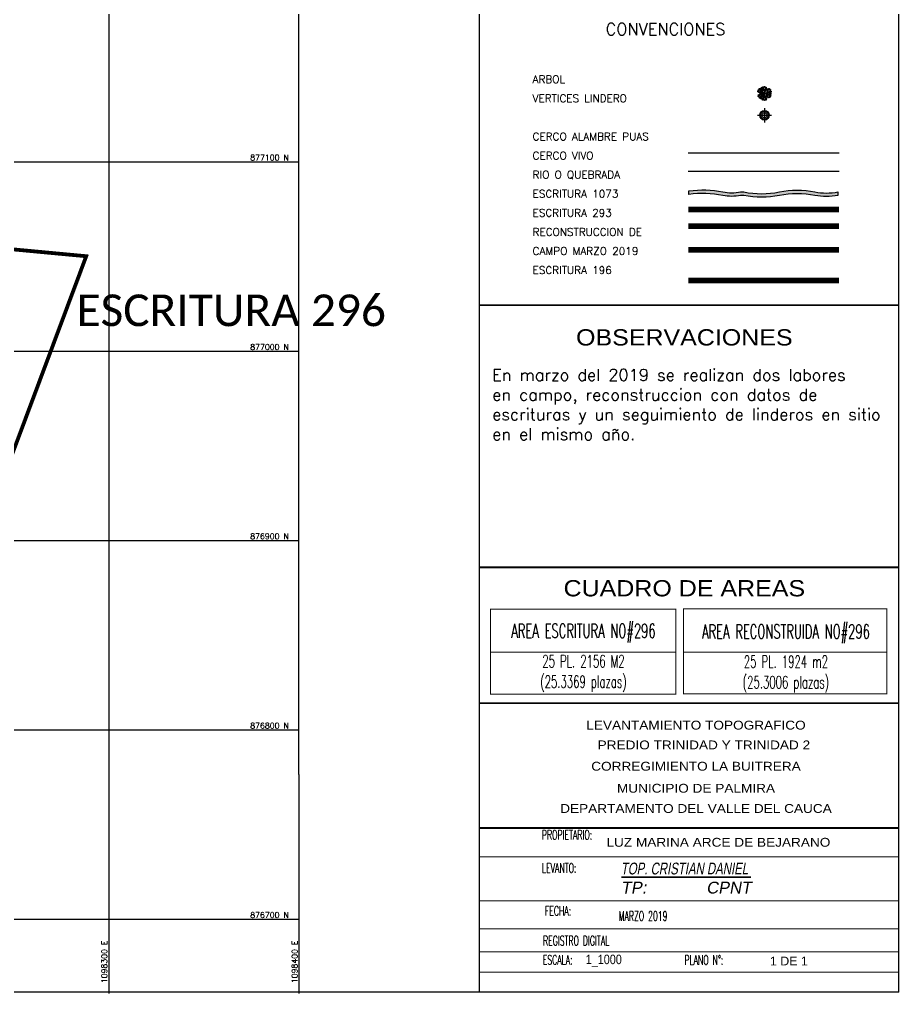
# Model space of a CAD drawing. Header units: metres. Extents: x 1097506 to 1098717, y 876450 to 877447.
# Drawn here: x 1098253 to 1098717, y 876661 to 877175 of the extents above; entities that cross this region are included whole.
import ezdxf
from ezdxf.enums import TextEntityAlignment as Align

# ---------------------------------------------------------------- set-up
doc = ezdxf.new("R2010")
doc.units = ezdxf.units.M
for name, color, linetype in [('Arbol', 3, 'Continuous'), ('ARBORIZACION', 74, 'Continuous'), ('area', 6, 'Continuous'), ('C-ANNO-TABL-TITL', 150, 'Continuous'), ('CERCA PUAS', 64, 'CERCO_LINE'), ('Cerco', 3, 'Continuous'), ('COORD_LIN', 8, 'Continuous'), ('COORD_TXT', 8, 'Continuous'), ('Mojon 1', 30, 'Continuous'), ('RECTIFIED_1073', 7, 'Continuous'), ('RIO-QUEBRADA', 5, 'Continuous'), ('Rotulo', 7, 'Continuous'), ('TALLO', 36, 'Continuous'), ('Texto', 7, 'Continuous'), ('VIA PAVIMENTADA', 30, 'Continuous')]:
    doc.layers.add(name, color=color, linetype=linetype)
doc.layers.add('CONVENCIONES', color=7, linetype='Continuous', lineweight=25)
doc.styles.add('1-1250', font='simplex.shx', dxfattribs={"height": 2.5})
doc.styles.add('arial', font='arial.ttf')
doc.styles.add('Legend', font='calibri.ttf')
doc.styles.add('Rotulo PAAR', font='sanss___.ttf')
doc.styles.add('ROTULO2', font='ARIALN.TTF')
doc.styles.add('simplex.', font='SIMPLEX.shx', dxfattribs={"width": 0.6})
doc.styles.get("Standard").update_dxf_attribs({"font": 'simplex.shx', "width": 0.6})
doc.styles.add('Textos 1', font='simplex.shx', dxfattribs={"height": 2})
doc.linetypes.add('CERCO_LINE', pattern='A,0.5,-0.2,[" X ",Standard,S=0.1,R=0,X=-0.1,Y=-0.05],-0.25', length=0.95)
doc.linetypes.add('ZIGZAG', pattern='A,0.00254,-5.08,[131,ltypeshp.shx,S=5.08,R=0,X=-5.08,Y=0],-10.16,[131,ltypeshp.shx,S=5.08,R=180,X=5.08,Y=0],-5.08', length=20.32254)

# ---------------------------------------------------------------- blocks, each defined once
blk = doc.blocks.new('ARBOL.')
at = {"layer": 'ARBORIZACION'}
for points in [[(-1.05, 0.44, -0.018621), (-1.05, 0.43, -0.138655), (-1.07, 0.38, -0.42513), (-1.14, 0.36, 0.493286), (-1.2, 0.34, 0.446728), (-1.17, 0.29, -0.42527), (-1.14, 0.23, -0.283888), (-1.22, 0.16, -0.330498), (-1.3, 0.2, -0.00684), (-1.32, 0.24, -0.006737), (-1.34, 0.28, -0.010304), (-1.37, 0.35, 0.008997), (-1.4, 0.42, 1.810154), (-1.46, 0.32, -0.595659), (-1.41, 0.23, -0.197962), (-1.48, 0.18, -0.260129), (-1.53, 0.2, -0.30099), (-1.54, 0.25, 0.338536), (-1.55, 0.28, 0.741946), (-1.6, 0.25, -0.642474), (-1.65, 0.21, -0.174612), (-1.68, 0.23, -0.110443), (-1.69, 0.29, -0.420671), (-1.64, 0.34, 0.623929), (-1.61, 0.4, 0.185737), (-1.65, 0.42), (-1.69, 0.41), (-1.72, 0.41, -0.066827), (-1.75, 0.4, -0.241478), (-1.84, 0.42, -0.127564), (-1.88, 0.47, -0.15519), (-1.88, 0.53, -0.116324), (-1.85, 0.58, -0.088142), (-1.78, 0.63, -0.198863), (-1.72, 0.64, 0.247879), (-1.66, 0.65, 0.248494), (-1.63, 0.71, 0.205018), (-1.67, 0.79, 0.185014), (-1.71, 0.8, -0.194133), (-1.74, 0.81, -0.195862), (-1.77, 0.87, -0.145313), (-1.75, 0.95, -0.126124), (-1.7, 1, -0.138655), (-1.65, 1.01, -0.42513), (-1.6, 0.96, 0.493286), (-1.55, 0.92, 0.446728), (-1.52, 0.97, -0.289779), (-1.51, 1.02), (-1.48, 1.05), (-1.45, 1.09), (-1.41, 1.12), (-1.43, 1.16, -0.090767), (-1.46, 1.19, -0.241478), (-1.49, 1.28, -0.127564), (-1.46, 1.34, -0.15519), (-1.42, 1.37, -0.116324), (-1.35, 1.37, -0.088142), (-1.28, 1.34, -0.198863), (-1.24, 1.29, 0.247879), (-1.2, 1.25, 0.248494), (-1.13, 1.26, 0.205018), (-1.09, 1.33, 0.185014), (-1.1, 1.36, -0.194133), (-1.1, 1.4, -0.195862), (-1.07, 1.45, -0.145313), (-0.99, 1.48, -0.073016), (-0.95, 1.48), (-0.92, 1.49), (-0.9, 1.53), (-0.89, 1.56, -0.041085), (-0.88, 1.58, -0.15519), (-0.85, 1.63, -0.116324), (-0.79, 1.64, -0.088142), (-0.71, 1.64, -0.198863), (-0.66, 1.6, 0.247879), (-0.61, 1.57, 0.248494), (-0.54, 1.59, 0.205018), (-0.52, 1.68, 0.185014), (-0.54, 1.71, -0.194133), (-0.56, 1.74, -0.195862), (-0.54, 1.8, -0.145313), (-0.47, 1.85, -0.126124), (-0.41, 1.85, -0.138655), (-0.35, 1.83, -0.42513), (-0.35, 1.75, 0.493286), (-0.34, 1.69, 0.446728), (-0.28, 1.71, -0.289779), (-0.24, 1.74), (-0.2, 1.74), (-0.15, 1.74), (-0.1, 1.74), (-0.09, 1.79, -0.090767), (-0.1, 1.83, -0.241478), (-0.06, 1.91, -0.127564), (0, 1.94, -0.15519), (0.06, 1.93, -0.116324), (0.11, 1.89, -0.088142), (0.14, 1.82, -0.198863), (0.14, 1.75, 0.247879), (0.14, 1.7, 0.248494), (0.19, 1.66, 0.205018), (0.27, 1.68, 0.185014), (0.29, 1.71, -0.194133), (0.31, 1.75, -0.195862), (0.37, 1.76, -0.145313), (0.45, 1.73, -0.126124), (0.49, 1.68, -0.138655), (0.49, 1.62, -0.42513), (0.43, 1.58, 0.493286), (0.38, 1.54, 0.446728), (0.43, 1.5, -0.42527), (0.48, 1.46, -0.283888), (0.44, 1.36, -0.330498), (0.34, 1.37, -0.00684), (0.31, 1.4, -0.003368), (0.29, 1.41), (0.27, 1.41), (0.24, 1.4), (0.21, 1.37), (0.19, 1.34), (0.2, 1.28, -0.018621), (0.21, 1.27, -0.138655), (0.24, 1.22, -0.42513), (0.2, 1.16, 0.493286), (0.17, 1.1, 0.446728), (0.23, 1.08, -0.42527), (0.29, 1.07, -0.283888), (0.29, 0.96, -0.330498), (0.2, 0.93, -0.00684), (0.16, 0.95, -0.006737), (0.11, 0.96, -0.010304), (0.04, 0.99, 0.008997), (-0.03, 1.01, 1.810154), (0, 0.9, -0.595659), (0.1, 0.87, -0.197962), (0.09, 0.79, -0.260129), (0.04, 0.77, -0.30099), (0, 0.79, 0.338536), (-0.03, 0.81, 0.741946), (-0.04, 0.75, -0.642474), (-0.05, 0.69, -0.174612), (-0.09, 0.68, -0.110443), (-0.14, 0.71, -0.420671), (-0.14, 0.79, 0.623929), (-0.16, 0.85, 0.207294), (-0.21, 0.83, -0.105912), (-0.25, 0.81), (-0.32, 0.8), (-0.38, 0.87), (-0.43, 0.79, -0.018621), (-0.43, 0.78, -0.138655), (-0.43, 0.72, -0.42513), (-0.49, 0.69, 0.493286), (-0.55, 0.65, 0.446728), (-0.5, 0.6, -0.42527), (-0.45, 0.56, -0.283888), (-0.5, 0.47, -0.330498), (-0.59, 0.48, -0.00684), (-0.63, 0.51, -0.006737), (-0.66, 0.55, -0.010304), (-0.71, 0.6, 0.008997), (-0.76, 0.66, 1.810154), (-0.79, 0.55, -0.595659), (-0.71, 0.47, -0.197962), (-0.76, 0.41, -0.260129), (-0.82, 0.41, -0.30099), (-0.84, 0.45, 0.338536), (-0.86, 0.48, 0.741946), (-0.9, 0.43, -0.642474), (-0.93, 0.38, -0.174612), (-0.96, 0.39, -0.110443), (-0.99, 0.44, -0.103456), (-1, 0.46, 0.623929)], [(-1.18, 0.64, -0.018621), (-1.18, 0.64, -0.138655), (-1.21, 0.69, -0.42513), (-1.17, 0.75, 0.493286), (-1.14, 0.81, 0.446728), (-1.2, 0.83, -0.42527), (-1.26, 0.85, -0.283888), (-1.26, 0.95, -0.330498), (-1.17, 0.98, -0.00684), (-1.13, 0.97, -0.006737), (-1.08, 0.95, -0.010304), (-1.01, 0.93, 0.008997), (-0.94, 0.9, 1.810154), (-0.97, 1.01, -0.595659), (-1.07, 1.04, -0.197962), (-1.06, 1.12, -0.260129), (-1, 1.15, -0.30099), (-0.97, 1.12, 0.338536), (-0.93, 1.1, 0.741946), (-0.92, 1.16, -0.642474), (-0.92, 1.23, -0.174612), (-0.88, 1.23, -0.110443), (-0.83, 1.2, -0.420671), (-0.83, 1.12, 0.623929), (-0.81, 1.06, 0.207294), (-0.76, 1.08, -0.105912), (-0.72, 1.1, 0.105912), (-0.68, 1.12, -0.207294), (-0.62, 1.14, -0.623929), (-0.6, 1.08, 0.420671), (-0.6, 1.01, 0.110443), (-0.55, 0.98, 0.174612), (-0.51, 0.98, 0.642474), (-0.51, 1.04, -0.741946), (-0.5, 1.11, -0.338536), (-0.47, 1.08, 0.30099), (-0.43, 1.06, 0.260129), (-0.38, 1.09, 0.197962), (-0.36, 1.16, 0.595659), (-0.47, 1.19, -1.810154), (-0.49, 1.31, -0.008997), (-0.42, 1.28, 0.010304), (-0.35, 1.25, 0.006737), (-0.31, 1.24, 0.00684), (-0.26, 1.22, 0.330498), (-0.18, 1.26, 0.283888), (-0.17, 1.36, 0.42527), (-0.24, 1.38, -0.446728), (-0.3, 1.39, -0.493286), (-0.27, 1.45, 0.42513), (-0.23, 1.51, 0.138655), (-0.26, 1.57, 0.018621), (-0.26, 1.57)], [(0.91, 0.64, -0.018621), (0.9, 0.65, -0.138655), (0.86, 0.69, -0.42513), (0.88, 0.76, 0.493286), (0.9, 0.83, 0.446728), (0.83, 0.83, -0.42527), (0.77, 0.83, -0.283888), (0.74, 0.93, -0.330498), (0.82, 0.98, -0.00684), (0.87, 0.98, -0.006737), (0.91, 0.98, -0.010304), (0.99, 0.97, 0.008997), (1.06, 0.96, 1.810154), (1.01, 1.06, -0.595659), (0.9, 1.07, -0.197962), (0.9, 1.14, -0.260129), (0.94, 1.18, -0.30099), (0.98, 1.17, 0.338536), (1.02, 1.16, 0.741946), (1.01, 1.22, -0.642474), (1, 1.28, -0.174612), (1.04, 1.29, -0.110443), (1.09, 1.28, -0.420671), (1.11, 1.2, 0.623929), (1.15, 1.15, 0.185737), (1.19, 1.18), (1.2, 1.22), (1.21, 1.24, -0.066827), (1.21, 1.27, -0.241478), (1.28, 1.34, -0.127564), (1.35, 1.34, -0.15519), (1.4, 1.32, -0.116324), (1.43, 1.26, -0.088142), (1.44, 1.18, -0.198863), (1.41, 1.12, 0.247879), (1.39, 1.07, 0.248494), (1.43, 1.01, 0.205018), (1.51, 1.01, 0.185014), (1.54, 1.03, -0.194133), (1.57, 1.06, -0.195862), (1.63, 1.05, -0.145313), (1.69, 1, -0.126124), (1.71, 0.93, -0.138655), (1.7, 0.88, -0.42513), (1.63, 0.86, 0.493286), (1.57, 0.84, 0.446728), (1.6, 0.78, -0.289779), (1.63, 0.75), (1.65, 0.71), (1.66, 0.67), (1.67, 0.62), (1.72, 0.61, -0.090767), (1.76, 0.63, -0.241478), (1.85, 0.61, -0.127564), (1.89, 0.55, -0.15519), (1.89, 0.5, -0.116324), (1.86, 0.44, -0.088142), (1.8, 0.39, -0.198863), (1.73, 0.38, 0.247879), (1.68, 0.37, 0.248494), (1.65, 0.31, 0.205018), (1.69, 0.23, 0.185014), (1.73, 0.22, -0.194133), (1.76, 0.21, -0.195862), (1.79, 0.16, -0.145313), (1.77, 0.07, -0.073016), (1.75, 0.04), (1.75, 0.01), (1.77, -0.03), (1.8, -0.05, -0.041085), (1.81, -0.07, -0.15519), (1.83, -0.12, -0.116324), (1.82, -0.18, -0.088142), (1.77, -0.25, -0.198863), (1.71, -0.27, 0.247879), (1.66, -0.3, 0.248494), (1.65, -0.37, 0.205018), (1.71, -0.43, 0.185014), (1.75, -0.43, -0.194133), (1.78, -0.43, -0.195862), (1.83, -0.48, -0.145313), (1.83, -0.56, -0.126124), (1.81, -0.62, -0.138655), (1.76, -0.65, -0.42513), (1.69, -0.62, 0.493286), (1.63, -0.59, 0.446728), (1.62, -0.65, -0.289779), (1.62, -0.7), (1.61, -0.74), (1.59, -0.78), (1.56, -0.83), (1.59, -0.86, -0.090767), (1.63, -0.88, -0.241478), (1.68, -0.95, -0.127564), (1.68, -1.02, -0.15519), (1.64, -1.06, -0.116324), (1.58, -1.08, -0.088142), (1.5, -1.08, -0.198863), (1.45, -1.04, 0.247879), (1.4, -1.01, 0.248494), (1.34, -1.04, 0.205018), (1.32, -1.12, 0.185014), (1.34, -1.15, -0.194133), (1.35, -1.19, -0.195862), (1.34, -1.25, -0.145313), (1.27, -1.3, -0.126124), (1.21, -1.3, -0.138655), (1.16, -1.28, -0.42513), (1.15, -1.21, 0.493286), (1.14, -1.14, 0.446728), (1.08, -1.16, -0.42527), (1.02, -1.19, -0.283888), (0.96, -1.1, -0.330498), (1.01, -1.03, -0.00684), (1.05, -1.01, -0.003368), (1.08, -1), (1.09, -0.99), (1.1, -0.95), (1.08, -0.91), (1.06, -0.88), (1, -0.86, -0.018621), (1, -0.86, -0.138655), (0.94, -0.86, -0.42513), (0.9, -0.8, 0.493286), (0.87, -0.74, 0.446728), (0.82, -0.78, -0.42527), (0.78, -0.83, -0.283888), (0.69, -0.78, -0.330498), (0.7, -0.69, -0.00684), (0.74, -0.65, -0.006737), (0.77, -0.62, -0.010304), (0.83, -0.58, 0.008997), (0.89, -0.53, 1.810154), (0.78, -0.49, -0.595659), (0.7, -0.57, -0.197962), (0.64, -0.52, -0.260129), (0.64, -0.46, -0.30099), (0.68, -0.44, 0.338536), (0.72, -0.42, 0.741946), (0.67, -0.38, -0.642474), (0.62, -0.35, -0.174612), (0.63, -0.31, -0.110443), (0.69, -0.28, -0.420671), (0.75, -0.32, 0.623929), (0.81, -0.33, 0.207294), (0.82, -0.28, -0.105912), (0.82, -0.23), (0.85, -0.17), (0.94, -0.15), (0.9, -0.06, -0.018621), (0.89, -0.06, -0.138655), (0.84, -0.03, -0.42513), (0.84, 0.04, 0.493286), (0.83, 0.11, 0.446728), (0.77, 0.09, -0.42527), (0.71, 0.07, -0.283888), (0.65, 0.16, -0.330498), (0.71, 0.23, -0.00684), (0.75, 0.24, -0.006737), (0.8, 0.25, -0.010304), (0.87, 0.27, 0.008997), (0.95, 0.28, 1.810154), (0.87, 0.37, -0.595659), (0.76, 0.34, -0.197962), (0.73, 0.41, -0.260129), (0.76, 0.46, -0.30099), (0.8, 0.46, 0.338536), (0.84, 0.46, 0.741946), (0.82, 0.52, -0.642474), (0.79, 0.57, -0.174612), (0.82, 0.59, -0.110443), (0.88, 0.6, -0.103456), (0.9, 0.59, 0.623929)], [(1.14, 0.66, -0.018621), (1.15, 0.66, -0.138655), (1.2, 0.66, -0.42513), (1.24, 0.59, 0.493286), (1.27, 0.53, 0.446728), (1.32, 0.58, -0.42527), (1.36, 0.62, -0.283888), (1.45, 0.57, -0.330498), (1.44, 0.48, -0.00684), (1.4, 0.45, -0.006737), (1.37, 0.42, -0.010304), (1.31, 0.37, 0.008997), (1.25, 0.32, 1.810154), (1.36, 0.29, -0.595659), (1.44, 0.36, -0.197962), (1.49, 0.31, -0.260129), (1.49, 0.25, -0.30099), (1.45, 0.23, 0.338536), (1.42, 0.21, 0.741946), (1.46, 0.17, -0.642474), (1.52, 0.14, -0.174612), (1.5, 0.1, -0.110443), (1.45, 0.08, -0.420671), (1.38, 0.11, 0.623929), (1.33, 0.12, 0.207294), (1.31, 0.07, -0.105912), (1.31, 0.03, 0.105912), (1.31, -0.02, -0.207294), (1.3, -0.07, -0.623929), (1.24, -0.06, 0.420671), (1.17, -0.03, 0.110443), (1.12, -0.05, 0.174612), (1.1, -0.09, 0.642474), (1.16, -0.12, -0.741946), (1.2, -0.16, -0.338536), (1.17, -0.18, 0.30099), (1.13, -0.2, 0.260129), (1.13, -0.26, 0.197962), (1.19, -0.31, 0.595659), (1.27, -0.24, -1.810154), (1.38, -0.27, -0.008997), (1.32, -0.32, 0.010304), (1.26, -0.37, 0.006737), (1.22, -0.4, 0.00684), (1.19, -0.43, 0.330498), (1.17, -0.52, 0.283888), (1.26, -0.57, 0.42527), (1.31, -0.53, -0.446728), (1.35, -0.48, -0.493286), (1.39, -0.54, 0.42513), (1.42, -0.6, 0.138655), (1.48, -0.6, 0.018621), (1.49, -0.6)], [(0.1, -1.15, -0.018621), (0.11, -1.15, -0.138655), (0.17, -1.13, -0.42513), (0.22, -1.19, 0.493286), (0.27, -1.23, 0.446728), (0.3, -1.18, -0.42527), (0.33, -1.12, -0.283888), (0.43, -1.15, -0.330498), (0.44, -1.25, -0.00684), (0.41, -1.28, -0.006737), (0.39, -1.32, -0.010304), (0.34, -1.38, 0.008997), (0.3, -1.44, 1.810154), (0.41, -1.45, -0.595659), (0.47, -1.36, -0.197962), (0.54, -1.39, -0.260129), (0.55, -1.45, -0.30099), (0.52, -1.48, 0.338536), (0.49, -1.5, 0.741946), (0.55, -1.53, -0.642474), (0.61, -1.55, -0.174612), (0.6, -1.59, -0.110443), (0.56, -1.63, -0.420671), (0.48, -1.61, 0.623929), (0.42, -1.61, 0.185737), (0.42, -1.66), (0.45, -1.69), (0.47, -1.71, -0.066827), (0.49, -1.73, -0.241478), (0.52, -1.82, -0.127564), (0.49, -1.88, -0.15519), (0.44, -1.91, -0.116324), (0.38, -1.91, -0.088142), (0.31, -1.88, -0.198863), (0.27, -1.83, 0.247879), (0.23, -1.78, 0.248494), (0.16, -1.79, 0.205018), (0.12, -1.86, 0.185014), (0.12, -1.9, -0.194133), (0.13, -1.93, -0.195862), (0.09, -1.98, -0.145313), (0.01, -2.01, -0.126124), (-0.05, -1.99, -0.138655), (-0.09, -1.95, -0.42513), (-0.07, -1.88, 0.493286), (-0.06, -1.82, 0.446728), (-0.12, -1.82, -0.289779), (-0.17, -1.83), (-0.21, -1.83), (-0.26, -1.81), (-0.3, -1.8), (-0.33, -1.84, -0.090767), (-0.34, -1.88, -0.241478), (-0.4, -1.95, -0.127564), (-0.47, -1.95, -0.15519), (-0.52, -1.93, -0.116324), (-0.55, -1.88, -0.088142), (-0.56, -1.8, -0.198863), (-0.53, -1.74, 0.247879), (-0.52, -1.68, 0.248494), (-0.56, -1.63, 0.205018), (-0.64, -1.63, 0.185014), (-0.67, -1.65, -0.194133), (-0.7, -1.68, -0.195862), (-0.76, -1.67, -0.145313), (-0.83, -1.62, -0.073016), (-0.84, -1.58), (-0.87, -1.56), (-0.91, -1.56), (-0.95, -1.57, -0.041085), (-0.97, -1.58, -0.15519), (-1.02, -1.57, -0.116324), (-1.07, -1.53, -0.088142), (-1.1, -1.45, -0.198863), (-1.09, -1.39, 0.247879), (-1.09, -1.33, 0.248494), (-1.15, -1.29, 0.205018), (-1.23, -1.31, 0.185014), (-1.25, -1.34, -0.194133), (-1.27, -1.37, -0.195862), (-1.33, -1.39, -0.145313), (-1.41, -1.35, -0.126124), (-1.44, -1.3, -0.138655), (-1.44, -1.24, -0.42513), (-1.38, -1.2, 0.493286), (-1.33, -1.16, 0.446728), (-1.38, -1.12, -0.289779), (-1.42, -1.1), (-1.44, -1.07), (-1.47, -1.03), (-1.5, -0.98), (-1.55, -0.99, -0.090767), (-1.58, -1.02, -0.241478), (-1.67, -1.03, -0.127564), (-1.72, -0.99, -0.15519), (-1.74, -0.94, -0.116324), (-1.73, -0.88, -0.088142), (-1.69, -0.81, -0.198863), (-1.63, -0.78, 0.247879), (-1.58, -0.75, 0.248494), (-1.57, -0.68, 0.205018), (-1.63, -0.62, 0.185014), (-1.67, -0.63, -0.194133), (-1.71, -0.62, -0.195862), (-1.75, -0.58, -0.145313), (-1.76, -0.5, -0.126124), (-1.73, -0.44, -0.138655), (-1.69, -0.41, -0.42513), (-1.62, -0.44, 0.493286), (-1.56, -0.46, 0.446728), (-1.55, -0.4, -0.42527), (-1.54, -0.33, -0.283888), (-1.44, -0.32, -0.330498), (-1.4, -0.41, -0.00684), (-1.4, -0.45, -0.003368), (-1.41, -0.47), (-1.4, -0.49), (-1.38, -0.52), (-1.33, -0.53), (-1.29, -0.53), (-1.25, -0.48, -0.018621), (-1.25, -0.48, -0.138655), (-1.22, -0.43, -0.42513), (-1.14, -0.43, 0.493286), (-1.08, -0.43, 0.446728), (-1.09, -0.36, -0.42527), (-1.11, -0.3, -0.283888), (-1.02, -0.25, -0.330498), (-0.95, -0.31, -0.00684), (-0.94, -0.36, -0.006737), (-0.93, -0.4, -0.010304), (-0.92, -0.48, 0.008997), (-0.9, -0.55, 1.810154), (-0.82, -0.47, -0.595659), (-0.84, -0.37, -0.197962), (-0.77, -0.34, -0.260129), (-0.72, -0.37, -0.30099), (-0.73, -0.42, 0.338536), (-0.73, -0.45, 0.741946), (-0.67, -0.43, -0.642474), (-0.61, -0.4, -0.174612), (-0.59, -0.44, -0.110443), (-0.59, -0.5, -0.420671), (-0.65, -0.53, 0.623929), (-0.69, -0.58, 0.207294), (-0.65, -0.62, -0.105912), (-0.61, -0.64), (-0.58, -0.7), (-0.6, -0.78), (-0.5, -0.79, -0.018621), (-0.5, -0.78, -0.138655), (-0.45, -0.75, -0.42513), (-0.39, -0.79, 0.493286), (-0.33, -0.82, 0.446728), (-0.31, -0.76, -0.42527), (-0.3, -0.69, -0.283888), (-0.19, -0.69, -0.330498), (-0.16, -0.77, -0.00684), (-0.17, -0.82, -0.006737), (-0.18, -0.86, -0.010304), (-0.21, -0.94, 0.008997), (-0.23, -1.01, 1.810154), (-0.12, -0.98, -0.595659), (-0.09, -0.87, -0.197962), (-0.02, -0.88, -0.260129), (0.01, -0.93, -0.30099), (-0.01, -0.97, 0.338536), (-0.03, -1, 0.741946), (0.03, -1.01, -0.642474), (0.1, -1.01, -0.174612), (0.1, -1.05, -0.110443), (0.08, -1.1, -0.103456), (0.06, -1.12, 0.623929)], [(0, -1.36, -0.018621), (-0.01, -1.37, -0.138655), (-0.04, -1.41, -0.42513), (-0.11, -1.41, 0.493286), (-0.17, -1.41, 0.446728), (-0.16, -1.47, -0.42527), (-0.14, -1.54, -0.283888), (-0.24, -1.59, -0.330498), (-0.31, -1.53, -0.00684), (-0.32, -1.48, -0.006737), (-0.32, -1.44, -0.010304), (-0.33, -1.36, 0.008997), (-0.35, -1.29, 1.810154), (-0.43, -1.36, -0.595659), (-0.41, -1.47, -0.197962), (-0.48, -1.49, -0.260129), (-0.53, -1.46, -0.30099), (-0.53, -1.42, 0.338536), (-0.52, -1.38, 0.741946), (-0.58, -1.4, -0.642474), (-0.64, -1.43, -0.174612), (-0.66, -1.4, -0.110443), (-0.66, -1.34, -0.420671), (-0.6, -1.3, 0.623929), (-0.56, -1.25, 0.207294), (-0.6, -1.22, -0.105912), (-0.63, -1.19, 0.105912), (-0.67, -1.17, -0.207294), (-0.71, -1.13, -0.623929), (-0.67, -1.08, 0.420671), (-0.61, -1.05, 0.110443), (-0.61, -0.99, 0.174612), (-0.63, -0.95, 0.642474), (-0.69, -0.98, -0.741946), (-0.75, -1, -0.338536), (-0.75, -0.97, 0.30099), (-0.74, -0.92, 0.260129), (-0.79, -0.89, 0.197962), (-0.86, -0.92, 0.595659), (-0.84, -1.02, -1.810154), (-0.92, -1.1, -0.008997), (-0.94, -1.03, 0.010304), (-0.95, -0.95, 0.006737), (-0.96, -0.91, 0.00684), (-0.97, -0.86, 0.330498), (-1.04, -0.8, 0.283888), (-1.13, -0.85, 0.42527), (-1.11, -0.91, -0.446728), (-1.1, -0.98, -0.493286), (-1.16, -0.98, 0.42513), (-1.24, -0.98, 0.138655), (-1.27, -1.03, 0.018621), (-1.27, -1.03)]]:
    blk.add_lwpolyline(points, format="xyb", dxfattribs=at)
for points in [[(0.9, 0.59), (0.93, 0.59), (0.93, 0.61), (0.91, 0.64)], [(-0.6, -0.78), (-0.6, -0.78)]]:
    blk.add_lwpolyline(points, dxfattribs=at)
at = {"layer": 'TALLO'}
for p, q in [((0.6, 1.34), (0.62, 1.33)), ((0.82, 1.23), (0.84, 1.23)), ((-1.41, -0.22), (-1.4, -0.27)), ((0.48, -1.47), (0.46, -1.49))]:
    blk.add_line(p, q, dxfattribs=at)
for points in [[(-1.14, 0.25), (-1.05, 0.24), (-0.93, 0.19), (-0.8, -0.01), (-0.94, -0.02), (-1.07, -0.04), (-1.18, -0.06), (-1.27, -0.08), (-1.32, -0.11), (-1.41, -0.22)], [(-1.4, -0.27), (-1.28, -0.14), (-1.08, -0.1), (-0.95, -0.11), (-0.75, -0.06), (-0.58, -0.01), (-0.37, 0.02), (-0.28, 0.03), (-0.12, 0.04), (-0.02, -0.08), (-0.04, -0.25), (-0.04, -0.25), (-0.25, -0.35), (-0.39, -0.37), (-0.59, -0.41), (-0.6, -0.41)], [(-0.73, 0.43), (-0.67, 0.4), (-0.58, 0.23), (-0.52, 0.13), (-0.64, 0.07), (-0.79, 0.09), (-0.85, 0.19), (-0.95, 0.25), (-1.11, 0.29), (-1.19, 0.3)], [(-0.64, 0.52), (-0.63, 0.48), (-0.71, 0.49)], [(-0.05, 0.8), (-0.05, 0.8), (0.04, 0.64), (0.07, 0.56), (0.06, 0.46), (0.04, 0.28), (-0.1, 0.18), (-0.26, 0.16), (-0.41, 0.13), (-0.5, 0.22), (-0.57, 0.4), (-0.57, 0.47)], [(-0.11, 0.97), (-0.06, 0.88), (0.02, 0.8), (0.08, 0.92), (0.1, 0.97)], [(0.84, 1.23), (0.77, 1.07), (0.66, 0.97), (0.46, 0.87), (0.32, 0.78), (0.14, 0.54), (0.11, 0.24), (0.01, 0.1), (0.09, -0.02), (0.41, 0.05), (0.6, 0.11), (0.65, 0.16)], [(0.14, 0.95), (0.12, 0.91), (0.13, 0.72), (0.24, 0.79), (0.32, 0.83), (0.5, 0.92), (0.62, 1), (0.59, 1.15), (0.56, 1.24), (0.6, 1.34)], [(0.66, 0.11), (0.58, 0.07), (0.76, 0.03), (0.84, 0.04)], [(0.62, 1.33), (0.59, 1.24), (0.64, 1.12), (0.65, 1.04), (0.7, 1.07), (0.73, 1.11), (0.82, 1.23)], [(0.46, -1.49), (0.43, -1.35), (0.32, -1.06), (0.18, -0.87), (0.05, -0.75), (0, -0.63), (0, -0.51), (0, -0.42), (-0.09, -0.36), (-0.17, -0.42), (-0.33, -0.46), (-0.47, -0.44), (-0.55, -0.5), (-0.65, -0.61), (-0.65, -0.62)], [(0.82, -0.29), (0.79, -0.27), (0.54, -0.24), (0.29, -0.11), (0.21, -0.13), (0.15, -0.2), (0.08, -0.26), (0.04, -0.38), (0.07, -0.46), (0.11, -0.67), (0.28, -0.8), (0.45, -0.88), (0.63, -0.89), (0.84, -0.83), (0.9, -0.81)], [(0.43, -1.11), (0.35, -0.95), (0.23, -0.83), (0.43, -0.94), (0.57, -0.96), (0.7, -1.02), (0.89, -1.06), (0.96, -1.12)], [(0.48, -1.47), (0.47, -1.38), (0.43, -1.11)], [(0.84, -0.03), (0.69, -0.04), (0.56, -0.02), (0.5, -0.06), (0.44, -0.07), (0.55, -0.15), (0.7, -0.18), (0.83, -0.21)], [(0.96, -1.07), (0.94, -1.05), (0.91, -1.02), (0.81, -1), (0.65, -0.97), (0.62, -0.94), (0.72, -0.9), (0.91, -0.84)]]:
    blk.add_lwpolyline(points, dxfattribs=at)
blk = doc.blocks.new('Mojon 1')
at = {"layer": 'Mojon 1', "flags": 128}
for points in [[(2, 0), (-2, 0)], [(0, -2), (0, 2)]]:
    blk.add_lwpolyline(points, dxfattribs=at)
at = {"layer": 'Mojon 1'}
for radius in [1.35, 1.15, 0.754, 0.105]:
    blk.add_circle((0, 0), radius, dxfattribs=at)
for start, end in [(90, 270), (270, 90)]:
    blk.add_arc((0, 0), 0.205, start, end, dxfattribs=at)

msp = doc.modelspace()

# ---------------------------------------------------------------- hatches: boundary and pattern name
at = {"layer": 'area', "transparency": 16777216}
h = msp.add_hatch(color=256, dxfattribs=at)
h.dxf.hatch_style = 1
h.set_gradient(color1=(16, 86, 137), color2=(39, 118, 187), rotation=160, name='INVCURVED')
edge = h.paths.add_edge_path()
edge.add_arc((1098628.7, 877105.839), 24.147, 258.7424, 281.0574, ccw=False)
edge.add_arc((1098613.511, 877030.003), 53.195, 78.64419, 98.03667)
edge.add_line((1098606.074, 877082.676), (1098606.074, 877084.552))
edge.add_arc((1098613.511, 877031.879), 53.195, 78.64419, 98.03667, ccw=False)
edge.add_arc((1098628.658, 877107.298), 23.73, 258.64419, 281.35581)
edge.add_arc((1098634.22, 877077.069), 7.02, 82.72506, 97.27494, ccw=False)
edge.add_arc((1098644.473, 877128.125), 45.076, 258.00916, 281.99084)
edge.add_arc((1098663.198, 877037.428), 47.536, 78.64419, 101.35581, ccw=False)
edge.add_arc((1098678.647, 877114.353), 30.925, 258.64419, 281.35581)
edge.add_line((1098684.736, 877084.033), (1098684.736, 877082.157))
edge.add_arc((1098678.647, 877112.476), 30.925, 258.64419, 281.35581, ccw=False)
edge.add_arc((1098663.198, 877035.551), 47.536, 78.64419, 101.35581)
edge.add_arc((1098644.434, 877126.618), 45.445, 258.15793, 281.94196, ccw=False)
edge.add_arc((1098634.22, 877075.177), 7.02, 82.72506, 97.27494)

# ---------------------------------------------------------------- linework, layer by layer
at = {"layer": 'area', "color": 7}
msp.add_lwpolyline([(1097675.133, 877446.351), (1098495.308, 877446.351), (1098495.308, 876661.52), (1097675.133, 876661.52)], close=True, dxfattribs=at)
at = {"layer": 'area', "color": 7, "const_width": 0.533}
for points in [[(1098716.776, 876661.52), (1098495.308, 876661.52), (1098495.308, 877446.351), (1098716.776, 877446.351)], [(1098603.286, 876863.826), (1098710.519, 876863.826), (1098710.519, 876818.979), (1098603.286, 876818.979)]]:
    msp.add_lwpolyline(points, close=True, dxfattribs=at)
at = {"layer": 'area', "color": 7, "const_width": 0.533, "flags": 128}
for points in [[(1098716.776, 877446.351), (1098716.776, 876661.52)], [(1098501.214, 876840.982), (1098599.139, 876840.982)], [(1098603.286, 876840.914), (1098710.519, 876840.914)]]:
    msp.add_lwpolyline(points, dxfattribs=at)
at = {"layer": 'area', "color": 7, "flags": 128}
msp.add_lwpolyline([(1098716.776, 877446.351), (1098716.776, 876661.52)], dxfattribs=at)
at = {"layer": 'area', "ltscale": 10, "const_width": 3, "elevation": 16.592}
msp.add_lwpolyline([(1098605.707, 877066.012), (1098685.352, 877066.012)], dxfattribs=at)
at = {"layer": 'area', "color": 3, "ltscale": 10, "const_width": 3, "elevation": 16.592}
msp.add_lwpolyline([(1098605.707, 877053.465), (1098685.352, 877053.465)], dxfattribs=at)
at = {"layer": 'area', "color": 7, "const_width": 0.533, "elevation": 16.592}
msp.add_lwpolyline([(1098501.214, 876863.704), (1098599.139, 876863.704), (1098599.139, 876818.839), (1098501.214, 876818.839)], close=True, dxfattribs=at)
at = {"layer": 'area', "flags": 128}
for points in [[(1098400, 876776.44), (1098400, 876660.723)], [(1098716.776, 876661.52), (1098495.308, 876661.52)]]:
    msp.add_lwpolyline(points, dxfattribs=at)
at = {"layer": 'CERCA PUAS', "ltscale": 10, "elevation": 16.592}
msp.add_lwpolyline([(1098605.707, 877104.653), (1098685.352, 877104.653)], dxfattribs=at)
at = {"layer": 'Cerco', "linetype": 'ZIGZAG', "ltscale": 0.25, "elevation": 16.592}
msp.add_lwpolyline([(1098605.707, 877094.988), (1098685.352, 877094.988)], dxfattribs=at)
at = {"layer": 'COORD_LIN'}
for p, q in [((1098300, 877000), (1098300, 877435.748)), ((1098400, 876776.44), (1098400, 877435.748)), ((1097624.476, 877100), (1098400, 877100)), ((1098200, 877000), (1098400, 877000)), ((1098300, 876660.723), (1098300, 877000)), ((1098200, 876900), (1098400, 876900)), ((1097624.476, 876800), (1098400, 876800)), ((1097624.476, 876700), (1098400, 876700))]:
    msp.add_line(p, q, dxfattribs=at)
at = {"layer": 'RECTIFIED_1073', "color": 1, "const_width": 2}
msp.add_lwpolyline([(1098050.044, 876917.537), (1098238.297, 876917.647), (1098287.804, 877050.066), (1098134.663, 877064.417), (1098085.433, 877064.903), (1098080.6, 877033.145), (1098015.691, 876953.608), (1098043.975, 876951.579)], close=True, dxfattribs=at)
at = {"layer": 'RIO-QUEBRADA', "flags": 128}
msp.add_lwpolyline([(1098633.331, 877082.14, -0.0976764), (1098623.986, 877082.157, 0.0848182), (1098606.074, 877082.676), (1098606.074, 877084.552, -0.0848182), (1098623.986, 877084.033, 0.0994238), (1098633.331, 877084.033, -0.0635713), (1098635.109, 877084.033, 0.1050234), (1098653.838, 877084.033, -0.0994238), (1098672.558, 877084.033, 0.0994238), (1098684.736, 877084.033), (1098684.736, 877082.157, -0.0994238), (1098672.558, 877082.157, 0.0994238), (1098653.838, 877082.157, -0.1041516), (1098635.109, 877082.14, 0.0635713)], format="xyb", close=True, dxfattribs=at)
at = {"layer": 'Rotulo', "lineweight": 0, "ltscale": 2, "const_width": 0.998, "elevation": 16.592}
msp.add_lwpolyline([(1098495.308, 877024.206), (1098716.776, 877024.206)], dxfattribs=at)
at = {"layer": 'Rotulo', "lineweight": 0, "ltscale": 2, "const_width": 0.998}
for points in [[(1098495.308, 876885.795), (1098716.776, 876885.795)], [(1098495.308, 876814.043), (1098716.776, 876814.043)], [(1098495.308, 876748.104), (1098716.776, 876748.104)]]:
    msp.add_lwpolyline(points, dxfattribs=at)
at = {"layer": 'Rotulo', "lineweight": 0, "ltscale": 2}
for points in [[(1098495.308, 876732.948), (1098716.776, 876732.948)], [(1098495.308, 876709.64), (1098716.776, 876709.64)], [(1098495.308, 876694.944), (1098716.776, 876694.944)], [(1098495.308, 876682.799), (1098716.776, 876682.799)], [(1098495.308, 876671.948), (1098716.776, 876671.948)]]:
    msp.add_lwpolyline(points, dxfattribs=at)
at = {"layer": 'Rotulo', "color": 7, "lineweight": 0, "ltscale": 10, "const_width": 0.829}
msp.add_lwpolyline([(1098570.336, 876722.218), (1098638.909, 876722.218)], dxfattribs=at)
at = {"layer": 'VIA PAVIMENTADA', "color": 1, "ltscale": 10, "const_width": 3, "elevation": 16.592}
msp.add_lwpolyline([(1098605.707, 877074.723), (1098685.352, 877074.723)], dxfattribs=at)
at = {"layer": 'VIA PAVIMENTADA', "color": 30, "ltscale": 10, "const_width": 3, "elevation": 16.592}
msp.add_lwpolyline([(1098605.707, 877037.198), (1098685.352, 877037.198)], dxfattribs=at)

# ---------------------------------------------------------------- block references
at = {"layer": 'Arbol', "xscale": 1.871559630308429, "yscale": 1.871559630308429, "zscale": 1.612653777730231}
msp.add_blockref('ARBOL.', (1098645.944, 877136.119, 16.592), dxfattribs=at)
at = {"layer": 'area', "xscale": 1.871559630308429, "yscale": 1.871559630308429, "zscale": 1.247706420205619, "rotation": 180}
msp.add_blockref('Mojon 1', (1098645.98, 877124.498), dxfattribs=at)

# ---------------------------------------------------------------- texts
at = {"layer": 'C-ANNO-TABL-TITL', "color": 7, "linetype": 'Continuous', "lineweight": -3, "attachment_point": 5}
for s, insert, char_height in [('AREA ESCRITURA NO#296', (1098550.372, 876851.064, 16.592), 7.42856), ('AREA RECONSTRUIDA NO#296', (1098657.303, 876850.668, 16.592), 7.42856), ('25 PL. 2156 M2\\P(25.3369 plazas)', (1098550.372, 876829.715, 16.592), 6.50117), ('25 PL. 1924 m2 \\P(25.3006 plazas)', (1098657.303, 876829.457, 16.592), 6.50087)]:
    msp.add_mtext(s, dxfattribs=dict(at, insert=insert, char_height=char_height))
at = {"layer": 'CONVENCIONES', "attachment_point": 1, "style": '1-1250'}
for s, insert, char_height, width in [('{\\H1.55x;         CONVENCIONES\\P\\P}\\P\\pxsm1.5;ARBOL\\PVERTICES LINDERO\\P\\PCERCO ALAMBRE PUAS\\PCERCO VIVO\\PRIO O QUEBRADA\\PESCRITURA 1073\\PESCRITURA 293\\PRECONSTRUCCION DE\\PCAMPO MARZO 2019\\PESCRITURA 196', (1098523.544, 877173.096, 16.592), 4.03163, 102.91915), ('{\\H1.55x;En marzo del 2019 se realizan dos labores\\Pen campo, reconstruccion con datos de escrituras y un seguimiento de linderos en sitio en el mismo año.}', (1098502.178, 876990.503, 16.592), 4.031634, 226.93149)]:
    msp.add_mtext(s, dxfattribs=dict(at, insert=insert, char_height=char_height, width=width))
at = {"layer": 'COORD_TXT', "color": 7, "true_color": 0xf0f0f0, "style": 'Textos 1'}
for s, p in [('877100 N', (1098374.421, 877100.667)), ('877000 N', (1098374.421, 877000.667)), ('876900 N', (1098374.421, 876900.667)), ('876800 N', (1098374.421, 876800.667)), ('876700 N', (1098374.421, 876700.667))]:
    msp.add_text(s, height=3, dxfattribs=at).set_placement(p)
for s, p in [('1098300 E', (1098298.833, 876666.183)), ('1098400 E', (1098399.333, 876666.183))]:
    msp.add_text(s, height=3, rotation=90, dxfattribs=at).set_placement(p)
at = {"layer": 'Rotulo', "lineweight": 0, "style": 'arial', "width": 1.1}
for s, height, p in [('OBSERVACIONES', 8.58645, (1098603.642, 877007.225)), ('CUADRO DE AREAS', 8.58645, (1098603.642, 876874.746)), ('LEVANTAMIENTO TOPOGRAFICO', 4.67878, (1098609.797, 876802.451)), ('PREDIO TRINIDAD Y TRINIDAD 2', 4.67878, (1098613.972, 876792.004)), ('CORREGIMIENTO LA BUITRERA', 4.67878, (1098609.797, 876780.748)), ('MUNICIPIO DE PALMIRA', 4.67878, (1098609.797, 876769.114)), ('DEPARTAMENTO DEL VALLE DEL CAUCA', 4.67878, (1098609.797, 876758.439)), ('LUZ MARINA ARCE DE BEJARANO', 4.67878, (1098621.64, 876740.578))]:
    msp.add_text(s, height=height, dxfattribs=at).set_placement(p, align=Align.MIDDLE)
at = {"layer": 'Rotulo', "lineweight": 0, "style": 'simplex.', "width": 0.6}
for s, p in [('PROPIETARIO:', (1098528.411, 876742.036)), ('LEVANTO:', (1098528.433, 876724.514)), ('FECHA:', (1098530.005, 876701.859)), ('MARZO 2019', (1098568.981, 876699.192)), ('REGISTRO DIGITAL', (1098529.011, 876686.116)), ('ESCALA:', (1098528.861, 876676.04)), ('PLANO N°:', (1098603.672, 876675.921))]:
    msp.add_text(s, height=4.9907, dxfattribs=at).set_placement(p)
at = {"layer": 'Rotulo', "color": 7, "lineweight": 0, "ltscale": 10, "style": 'Rotulo PAAR', "oblique": 10}
for s, width, p, p2 in [('TOP. CRISTIAN DANIEL ', 0.703132, (1098570.106, 876723.604), (1098638.984, 876723.604)), ('TP:             CPNT', 1.019862, (1098570.106, 876713.531), (1098638.984, 876713.531))]:
    msp.add_text(s, height=6.23853, dxfattribs=dict(at, width=width)).set_placement(p, p2, align=Align.FIT)
at = {"layer": 'Rotulo', "lineweight": 0, "style": 'arial'}
msp.add_text('1 DE 1', height=4.6788, dxfattribs=at).set_placement((1098648.859, 876675.534))
at = {"layer": 'Rotulo', "color": 7, "lineweight": 0, "insert": (1098561.087, 876678.033), "char_height": 4.9908, "width": 49.67038, "attachment_point": 5, "style": 'ROTULO2'}
msp.add_mtext('1_1000', dxfattribs=at)
at = {"layer": 'Texto', "color": 1, "style": 'Legend'}
msp.add_text('ESCRITURA 296', height=16.71139, dxfattribs=at).set_placement((1098282.672, 877013.138, 4909.554))

doc.saveas('drawing.dxf')
